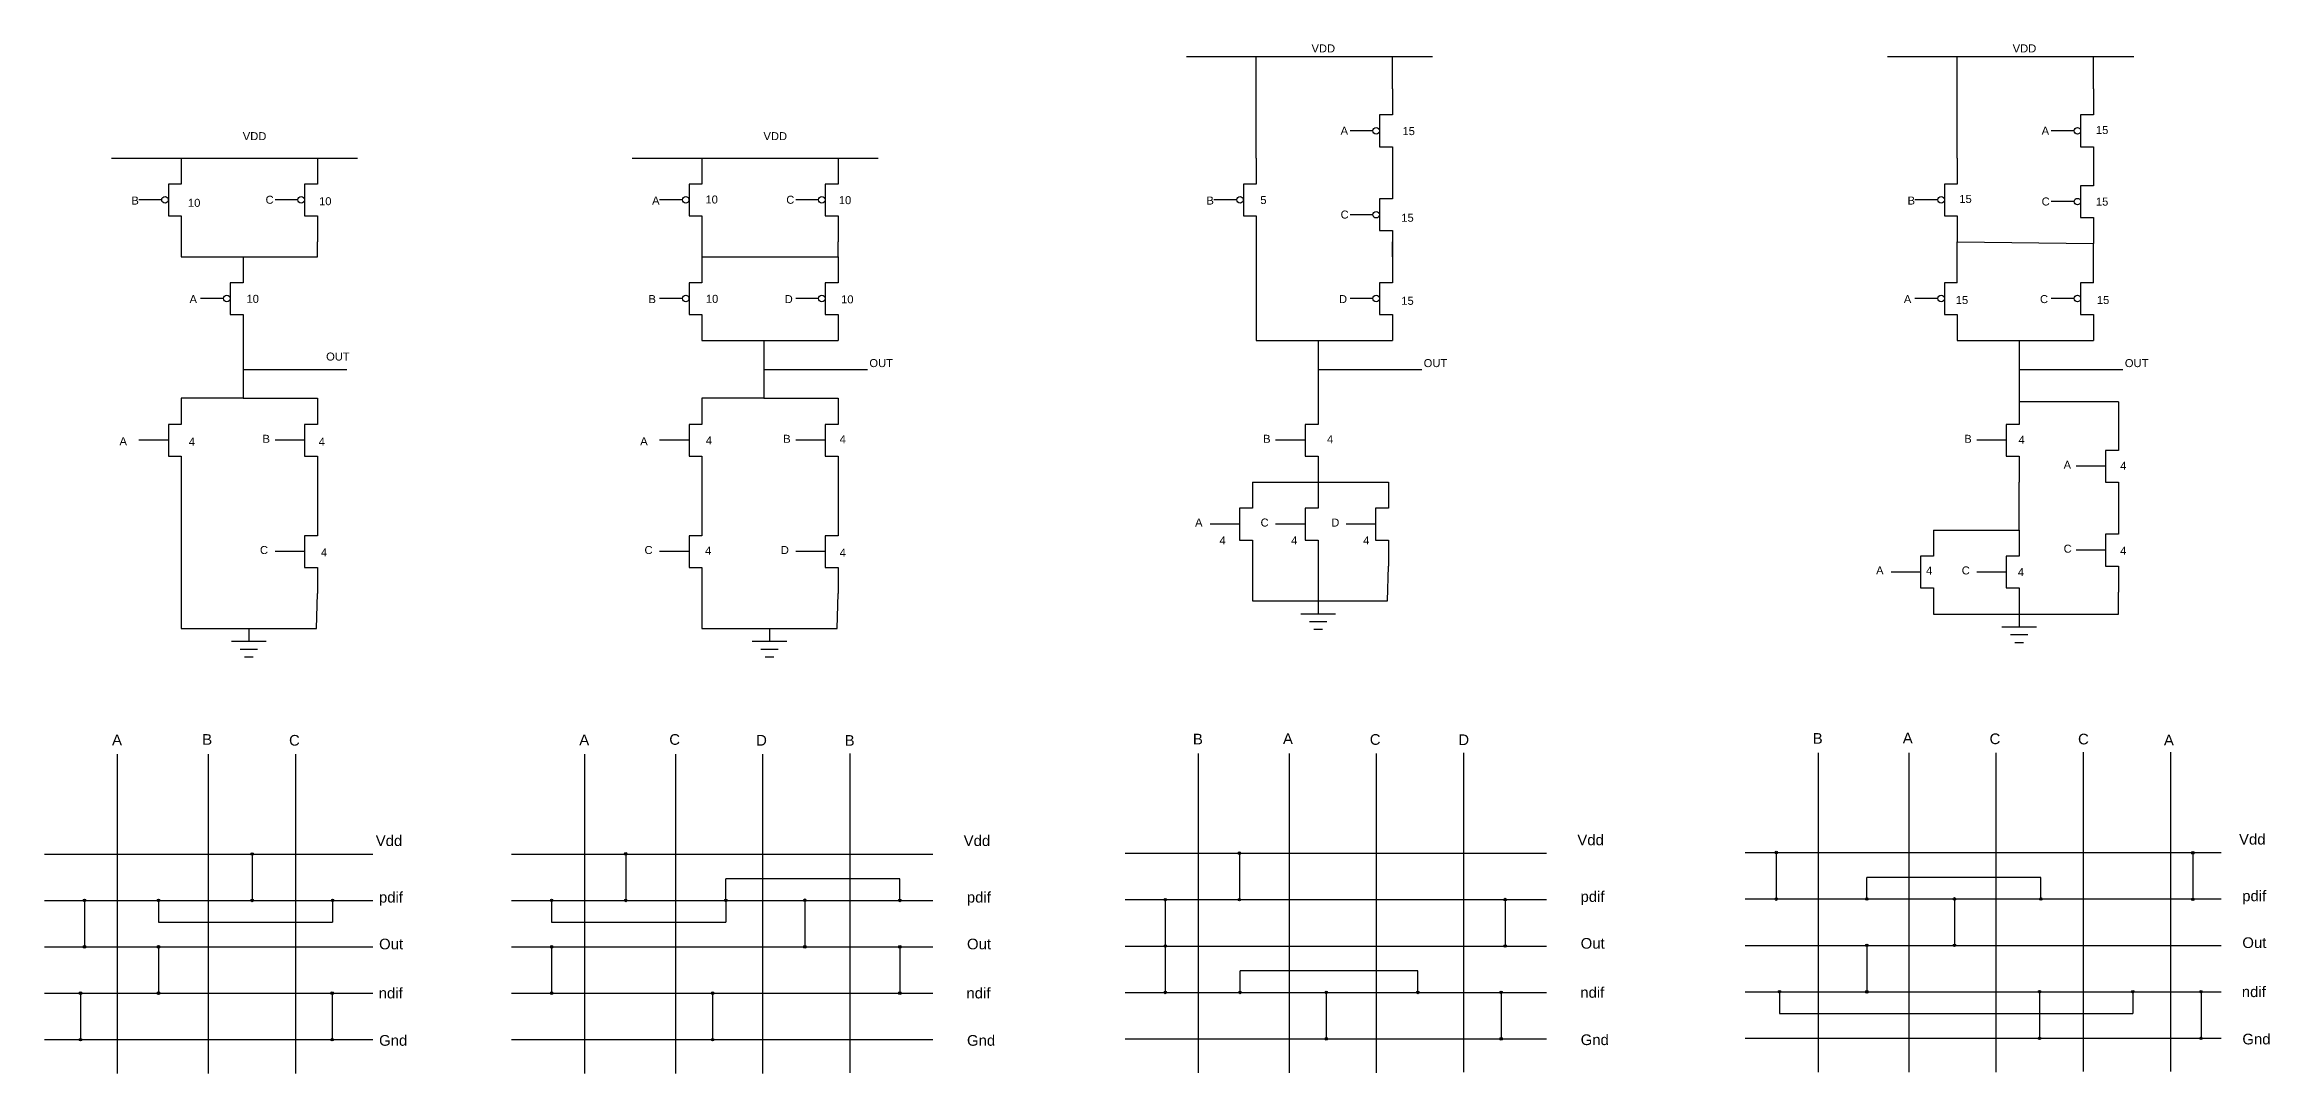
# Model space of a CAD drawing. Header units: inches. Extents: x 35 to 387, y 17 to 94.
# Drawn here: x 35.5 to 202.3, y 16.8 to 94 of the extents above; entities that cross this region are included whole.
import ezdxf

# ---------------------------------------------------------------- set-up
doc = ezdxf.new("R2010")
doc.units = ezdxf.units.IN
doc.header["$MEASUREMENT"] = 0
doc.styles.get("Standard").update_dxf_attribs({"font": 'arial.ttf'})

msp = doc.modelspace()

# ---------------------------------------------------------------- hatches: boundary and pattern name
h = msp.add_hatch(color=5)
h.dxf.hatch_style = 1
h.paths.add_polyline_path([(124.95, 33.3, 1), (125.14, 33.3, 1)])
h = msp.add_hatch(color=5)
h.dxf.hatch_style = 1
h.paths.add_polyline_path([(165.41, 33.35, 1), (165.21, 33.35, 1)])
h = msp.add_hatch(color=5)
h.dxf.hatch_style = 1
h.paths.add_polyline_path([(196.44, 33.33, 1), (196.64, 33.33, 1)])
at = {"true_color": 0x000000}
h = msp.add_hatch(color=18, dxfattribs=at)
h.dxf.hatch_style = 1
h.paths.add_polyline_path([(50.93, 33.24, 1), (51.13, 33.24, 1)])
h = msp.add_hatch(color=5)
h.dxf.hatch_style = 1
h.paths.add_polyline_path([(78.94, 33.25, 1), (79.13, 33.25, 1)])
h = msp.add_hatch(color=18, dxfattribs=at)
h.dxf.hatch_style = 1
h.paths.add_polyline_path([(38.36, 29.76), (38.56, 29.76, 1)])
h.paths.add_polyline_path([(38.56, 29.76), (38.46, 29.76), (38.46, 29.67, 0.414214)])
h.paths.add_polyline_path([(38.46, 29.76), (38.36, 29.76, 0.414214), (38.46, 29.67)])
h = msp.add_hatch(color=18, dxfattribs=at)
h.dxf.hatch_style = 1
h.paths.add_polyline_path([(43.91, 29.76, 1), (44.11, 29.76, 1)])
h = msp.add_hatch(color=18, dxfattribs=at)
h.dxf.hatch_style = 1
h.paths.add_polyline_path([(50.93, 29.76, 1), (51.13, 29.76, 1)])
h = msp.add_hatch(color=18, dxfattribs=at)
h.dxf.hatch_style = 1
h.paths.add_polyline_path([(56.97, 29.76, 1), (57.17, 29.76, 1)])
h = msp.add_hatch(color=5)
h.dxf.hatch_style = 1
h.paths.add_polyline_path([(73.39, 29.76, 1), (73.58, 29.76, 1)])
h = msp.add_hatch(color=5)
h.dxf.hatch_style = 1
h.paths.add_polyline_path([(78.94, 29.76, 1), (79.13, 29.76, 1)])
h = msp.add_hatch(color=5)
h.dxf.hatch_style = 1
h.paths.add_polyline_path([(86.45, 29.76, 1), (86.64, 29.76, 1)])
h = msp.add_hatch(color=5)
h.dxf.hatch_style = 1
h.paths.add_polyline_path([(86.64, 29.76, 1), (86.45, 29.76, 1)])
h = msp.add_hatch(color=5)
h.dxf.hatch_style = 1
h.paths.add_polyline_path([(92.38, 29.77, 1), (92.57, 29.77, 1)])
h = msp.add_hatch(color=5)
h.dxf.hatch_style = 1
h.paths.add_polyline_path([(99.7, 29.76, 1), (99.51, 29.76, 1)])
h = msp.add_hatch(color=5)
h.dxf.hatch_style = 1
h.paths.add_polyline_path([(119.4, 29.81, 1), (119.6, 29.81, 1)])
h = msp.add_hatch(color=5)
h.dxf.hatch_style = 1
h.paths.add_polyline_path([(124.95, 29.82, 1), (125.14, 29.82, 1)])
h = msp.add_hatch(color=5)
h.dxf.hatch_style = 1
h.paths.add_polyline_path([(144.89, 29.82, 1), (145.08, 29.82, 1)])
h = msp.add_hatch(color=5)
h.dxf.hatch_style = 1
h.paths.add_polyline_path([(165.41, 29.86, 1), (165.21, 29.86, 1)])
h = msp.add_hatch(color=5)
h.dxf.hatch_style = 1
h.paths.add_polyline_path([(172.19, 29.87, 1), (171.99, 29.87, 1)])
h = msp.add_hatch(color=5)
h.dxf.hatch_style = 1
h.paths.add_polyline_path([(178.57, 29.87, 1), (178.76, 29.87, 1)])
h = msp.add_hatch(color=5)
h.dxf.hatch_style = 1
h.paths.add_polyline_path([(185.24, 29.87, 1), (185.05, 29.87, 1)])
h = msp.add_hatch(color=5)
h.dxf.hatch_style = 1
h.paths.add_polyline_path([(196.44, 29.84, 1), (196.64, 29.84, 1)])
h = msp.add_hatch(color=18, dxfattribs=at)
h.dxf.hatch_style = 1
h.paths.add_polyline_path([(38.36, 26.28, 1), (38.56, 26.28, 1)])
h = msp.add_hatch(color=18, dxfattribs=at)
h.dxf.hatch_style = 1
h.paths.add_polyline_path([(43.91, 26.28), (44.11, 26.28, 1)])
h.paths.add_polyline_path([(44.11, 26.28), (44.01, 26.28), (44.01, 26.19, 0.414214)])
h.paths.add_polyline_path([(44.01, 26.28), (43.91, 26.28, 0.414214), (44.01, 26.19)])
h = msp.add_hatch(color=5)
h.dxf.hatch_style = 1
h.paths.add_polyline_path([(73.39, 26.28), (73.58, 26.28, 1)])
h.paths.add_polyline_path([(73.58, 26.28), (73.49, 26.28), (73.49, 26.19, 0.414214)])
h.paths.add_polyline_path([(73.49, 26.28), (73.39, 26.28, 0.414214), (73.49, 26.19)])
h = msp.add_hatch(color=5)
h.dxf.hatch_style = 1
h.paths.add_polyline_path([(92.38, 26.28, 1), (92.57, 26.28, 1)])
h = msp.add_hatch(color=5)
h.dxf.hatch_style = 1
h.paths.add_polyline_path([(99.51, 26.28), (99.7, 26.28, 1)])
h.paths.add_polyline_path([(99.7, 26.28), (99.6, 26.28), (99.6, 26.19, 0.414214)])
h.paths.add_polyline_path([(99.6, 26.28), (99.51, 26.28, 0.414214), (99.6, 26.19)])
h = msp.add_hatch(color=5)
h.dxf.hatch_style = 1
h.paths.add_polyline_path([(119.4, 26.34), (119.6, 26.34, 1)])
h.paths.add_polyline_path([(119.6, 26.34), (119.5, 26.34), (119.5, 26.24, 0.414214)])
h.paths.add_polyline_path([(119.5, 26.34), (119.4, 26.34, 0.414214), (119.5, 26.24)])
h = msp.add_hatch(color=5)
h.dxf.hatch_style = 1
h.paths.add_polyline_path([(144.89, 26.34, 1), (145.08, 26.34, 1)])
h = msp.add_hatch(color=5)
h.dxf.hatch_style = 1
h.paths.add_polyline_path([(171.99, 26.39, 1), (172.19, 26.39, 1)])
h = msp.add_hatch(color=5)
h.dxf.hatch_style = 1
h.paths.add_polyline_path([(178.57, 26.39, 1), (178.76, 26.39, 1)])
h = msp.add_hatch(color=18, dxfattribs=at)
h.dxf.hatch_style = 1
h.paths.add_polyline_path([(38.07, 22.8), (38.27, 22.8, 1)])
h.paths.add_polyline_path([(38.27, 22.8), (38.17, 22.8), (38.17, 22.71, 0.414214)])
h.paths.add_polyline_path([(38.17, 22.8), (38.07, 22.8, 0.414214), (38.17, 22.71)])
h = msp.add_hatch(color=18, dxfattribs=at)
h.dxf.hatch_style = 1
h.paths.add_polyline_path([(43.91, 22.8, 1), (44.11, 22.8, 1)])
h = msp.add_hatch(color=18, dxfattribs=at)
h.dxf.hatch_style = 1
h.paths.add_polyline_path([(56.94, 22.8), (57.14, 22.8, 1)])
h.paths.add_polyline_path([(57.14, 22.8), (57.04, 22.8), (57.04, 22.71, 0.414214)])
h.paths.add_polyline_path([(57.04, 22.8), (56.94, 22.8, 0.414214), (57.04, 22.71)])
h = msp.add_hatch(color=5)
h.dxf.hatch_style = 1
h.paths.add_polyline_path([(73.39, 22.8, 1), (73.58, 22.8, 1)])
h = msp.add_hatch(color=5)
h.dxf.hatch_style = 1
h.paths.add_polyline_path([(85.46, 22.8), (85.65, 22.8, 1)])
h.paths.add_polyline_path([(85.65, 22.8), (85.56, 22.8), (85.56, 22.71, 0.414214)])
h.paths.add_polyline_path([(85.56, 22.8), (85.46, 22.8, 0.414214), (85.56, 22.71)])
h = msp.add_hatch(color=5)
h.dxf.hatch_style = 1
h.paths.add_polyline_path([(99.51, 22.8, 1), (99.7, 22.8, 1)])
h = msp.add_hatch(color=5)
h.dxf.hatch_style = 1
h.paths.add_polyline_path([(119.4, 22.86, 1), (119.6, 22.86, 1)])
h = msp.add_hatch(color=5)
h.dxf.hatch_style = 1
h.paths.add_polyline_path([(125, 22.86), (125.19, 22.86, 1)])
h.paths.add_polyline_path([(125.19, 22.86), (125.1, 22.86), (125.1, 22.76, 0.414214)])
h.paths.add_polyline_path([(125.1, 22.86), (125, 22.86, 0.414214), (125.1, 22.76)])
h = msp.add_hatch(color=5)
h.dxf.hatch_style = 1
h.paths.add_polyline_path([(131.47, 22.86), (131.67, 22.86, 1)])
h.paths.add_polyline_path([(131.67, 22.86), (131.57, 22.86), (131.57, 22.76, 0.414214)])
h.paths.add_polyline_path([(131.57, 22.86), (131.47, 22.86, 0.414214), (131.57, 22.76)])
h = msp.add_hatch(color=5)
h.dxf.hatch_style = 1
h.paths.add_polyline_path([(138.33, 22.86), (138.53, 22.86, 1)])
h.paths.add_polyline_path([(138.53, 22.86), (138.43, 22.86), (138.43, 22.76, 0.414214)])
h.paths.add_polyline_path([(138.43, 22.86), (138.33, 22.86, 0.414214), (138.43, 22.76)])
h = msp.add_hatch(color=5)
h.dxf.hatch_style = 1
h.paths.add_polyline_path([(144.57, 22.86), (144.77, 22.86, 1)])
h.paths.add_polyline_path([(144.77, 22.86), (144.67, 22.86), (144.67, 22.76, 0.414214)])
h.paths.add_polyline_path([(144.67, 22.86), (144.57, 22.86, 0.414214), (144.67, 22.76)])
h = msp.add_hatch(color=6)
h.dxf.hatch_style = 1
h.paths.add_polyline_path([(165.44, 22.91, 1), (165.63, 22.91, 1)])
h = msp.add_hatch(color=5)
h.dxf.hatch_style = 1
h.paths.add_polyline_path([(171.99, 22.9, 1), (172.19, 22.9, 1)])
h = msp.add_hatch(color=5)
h.dxf.hatch_style = 1
h.paths.add_polyline_path([(184.95, 22.91, 1), (185.15, 22.91, 1)])
h = msp.add_hatch(color=6)
h.dxf.hatch_style = 1
h.paths.add_polyline_path([(192.12, 22.91, 1), (191.93, 22.91, 1)])
h = msp.add_hatch(color=5)
h.dxf.hatch_style = 1
h.paths.add_polyline_path([(197.06, 22.91, 1), (197.25, 22.91, 1)])
h = msp.add_hatch(color=18, dxfattribs=at)
h.dxf.hatch_style = 1
h.paths.add_polyline_path([(38.07, 19.32, 1), (38.27, 19.32, 1)])
h = msp.add_hatch(color=18, dxfattribs=at)
h.dxf.hatch_style = 1
h.paths.add_polyline_path([(56.94, 19.32, 1), (57.14, 19.32, 1)])
h = msp.add_hatch(color=18, dxfattribs=at)
h.dxf.hatch_style = 1
h.paths.add_polyline_path([(85.46, 19.32, 1), (85.65, 19.32, 1)])
h = msp.add_hatch(color=18, dxfattribs=at)
h.dxf.hatch_style = 1
h.paths.add_polyline_path([(131.47, 19.38, 1), (131.67, 19.38, 1)])
h = msp.add_hatch(color=18, dxfattribs=at)
h.dxf.hatch_style = 1
h.paths.add_polyline_path([(144.57, 19.38, 1), (144.77, 19.38, 1)])
h = msp.add_hatch(color=18, dxfattribs=at)
h.dxf.hatch_style = 1
h.paths.add_polyline_path([(184.95, 19.42, 1), (185.15, 19.42, 1)])
h = msp.add_hatch(color=18, dxfattribs=at)
h.dxf.hatch_style = 1
h.paths.add_polyline_path([(197.06, 19.42, 1), (197.25, 19.42, 1)])

# ---------------------------------------------------------------- linework, layer by layer
for p, q in [((121.09, 93.06), (139.54, 93.06)), ((126.32, 85.44), (126.32, 93.06)), ((136.53, 90.63), (136.53, 93.06)), ((173.65, 93.06), (192.11, 93.06)), ((178.88, 85.44), (178.88, 93.06)), ((189.09, 90.63), (189.09, 93.06)), ((136.53, 90.63), (136.53, 88.67)), ((189.09, 90.63), (189.09, 88.67)), ((136.53, 88.67), (135.56, 88.67)), ((135.56, 88.67), (135.56, 86.29)), ((189.09, 88.67), (188.12, 88.67)), ((188.12, 88.67), (188.12, 86.29)), ((135.07, 87.48), (133.35, 87.48)), ((187.63, 87.48), (185.91, 87.48)), ((40.49, 85.44), (58.94, 85.44)), ((45.72, 85.44), (45.72, 83.49)), ((55.93, 85.44), (55.93, 83.49)), ((79.53, 85.44), (97.98, 85.44)), ((84.76, 85.44), (84.76, 83.49)), ((94.97, 85.44), (94.97, 83.49)), ((126.32, 85.44), (126.32, 83.49)), ((135.56, 86.29), (136.53, 86.29)), ((136.53, 86.29), (136.53, 84.33)), ((178.88, 85.44), (178.88, 83.49)), ((188.12, 86.29), (189.09, 86.29)), ((189.09, 86.29), (189.09, 84.33)), ((189.09, 85.31), (189.09, 83.36)), ((45.72, 83.49), (44.75, 83.49)), ((44.75, 83.49), (44.75, 81.11)), ((55.93, 83.49), (54.96, 83.49)), ((54.96, 83.49), (54.96, 81.11)), ((84.76, 83.49), (83.79, 83.49)), ((83.79, 83.49), (83.79, 81.11)), ((94.97, 83.49), (94, 83.49)), ((94, 83.49), (94, 81.11)), ((126.32, 83.49), (125.35, 83.49)), ((125.35, 83.49), (125.35, 81.11)), ((136.53, 84.33), (136.53, 82.38)), ((178.88, 83.49), (177.91, 83.49)), ((177.91, 83.49), (177.91, 81.11)), ((44.26, 82.3), (42.54, 82.3)), ((54.47, 82.3), (52.75, 82.3)), ((83.3, 82.3), (81.58, 82.3)), ((93.51, 82.3), (91.79, 82.3)), ((124.86, 82.3), (123.14, 82.3)), ((136.53, 82.38), (135.56, 82.38)), ((135.56, 82.38), (135.56, 80)), ((177.42, 82.3), (175.7, 82.3)), ((187.63, 82.17), (185.91, 82.17)), ((189.09, 83.36), (188.12, 83.36)), ((188.12, 83.36), (188.12, 80.97)), ((44.75, 81.11), (45.72, 81.11)), ((45.72, 81.11), (45.72, 79.15)), ((54.96, 81.11), (55.93, 81.11)), ((55.93, 81.11), (55.93, 79.15)), ((83.79, 81.11), (84.76, 81.11)), ((84.76, 81.11), (84.76, 79.15)), ((94, 81.11), (94.97, 81.11)), ((94.97, 81.11), (94.97, 79.15)), ((125.35, 81.11), (126.32, 81.11)), ((126.32, 81.11), (126.32, 79.15)), ((135.07, 81.19), (133.35, 81.19)), ((177.91, 81.11), (178.88, 81.11)), ((178.88, 81.11), (178.88, 79.15)), ((188.12, 80.97), (189.09, 80.97)), ((189.09, 80.97), (189.09, 79.02)), ((45.72, 79.15), (45.72, 78.04)), ((55.93, 78.04), (55.93, 79.15)), ((84.76, 79.15), (84.76, 78.04)), ((94.97, 78.04), (94.97, 79.15)), ((126.32, 79.15), (126.32, 78.04)), ((135.56, 80), (136.53, 80)), ((136.53, 80), (136.53, 78.04)), ((136.53, 78.04), (136.53, 79.15)), ((178.88, 79.15), (189.09, 79.02)), ((178.88, 76.09), (178.88, 79.15)), ((189.09, 76.09), (189.09, 79.02)), ((45.72, 78.04), (50.35, 78.04)), ((50.35, 78.04), (50.35, 76.09)), ((50.35, 78.04), (55.93, 78.04)), ((84.76, 78.04), (84.76, 76.09)), ((84.76, 78.04), (89.39, 78.04)), ((89.39, 78.04), (94.97, 78.04)), ((94.97, 78.04), (94.97, 76.09)), ((126.32, 78.04), (126.32, 71.75)), ((136.53, 78.04), (136.53, 76.09)), ((50.35, 76.09), (49.38, 76.09)), ((49.38, 76.09), (49.38, 73.7)), ((84.76, 76.09), (83.79, 76.09)), ((83.79, 76.09), (83.79, 73.7)), ((94.97, 76.09), (94, 76.09)), ((94, 76.09), (94, 73.7)), ((136.53, 76.09), (135.56, 76.09)), ((135.56, 76.09), (135.56, 73.7)), ((178.88, 76.09), (177.91, 76.09)), ((177.91, 76.09), (177.91, 73.7)), ((189.09, 76.09), (188.12, 76.09)), ((188.12, 76.09), (188.12, 73.7)), ((48.89, 74.9), (47.17, 74.9)), ((49.38, 73.7), (50.35, 73.7)), ((50.35, 73.7), (50.35, 71.75)), ((83.3, 74.9), (81.58, 74.9)), ((83.79, 73.7), (84.76, 73.7)), ((84.76, 73.7), (84.76, 71.75)), ((93.51, 74.9), (91.79, 74.9)), ((94, 73.7), (94.97, 73.7)), ((94.97, 73.7), (94.97, 71.75)), ((135.07, 74.9), (133.35, 74.9)), ((135.56, 73.7), (136.53, 73.7)), ((136.53, 73.7), (136.53, 71.75)), ((177.42, 74.9), (175.7, 74.9)), ((177.91, 73.7), (178.88, 73.7)), ((178.88, 73.7), (178.88, 71.75)), ((187.63, 74.9), (185.91, 74.9)), ((188.12, 73.7), (189.09, 73.7)), ((189.09, 73.7), (189.09, 71.75)), ((50.35, 71.75), (50.35, 67.42)), ((84.76, 71.75), (94.97, 71.75)), ((89.39, 71.75), (89.39, 67.42)), ((126.32, 71.75), (136.53, 71.75)), ((130.95, 71.75), (130.95, 67.42)), ((178.88, 71.75), (189.09, 71.75)), ((183.52, 71.75), (183.52, 67.42)), ((50.35, 69.58), (58.13, 69.58)), ((89.39, 69.58), (97.17, 69.58)), ((130.95, 69.58), (138.73, 69.58)), ((183.52, 69.58), (191.29, 69.58)), ((45.72, 67.42), (45.72, 65.46)), ((50.35, 67.42), (45.72, 67.42)), ((50.35, 67.42), (55.93, 67.42)), ((55.93, 67.42), (55.93, 65.46)), ((84.76, 67.42), (84.76, 65.46)), ((89.39, 67.42), (84.76, 67.42)), ((89.39, 67.42), (94.97, 67.42)), ((94.97, 67.42), (94.97, 65.46)), ((130.95, 67.42), (130.95, 65.46)), ((183.52, 67.42), (183.52, 65.46)), ((190.97, 67.16), (183.52, 67.16)), ((190.97, 67.16), (190.97, 65.46)), ((45.72, 65.46), (44.75, 65.46)), ((44.75, 65.46), (44.75, 63.08)), ((55.93, 65.46), (54.96, 65.46)), ((54.96, 65.46), (54.96, 63.08)), ((84.76, 65.46), (83.79, 65.46)), ((83.79, 65.46), (83.79, 63.08)), ((94.97, 65.46), (94, 65.46)), ((94, 65.46), (94, 63.08)), ((130.95, 65.46), (129.98, 65.46)), ((129.98, 65.46), (129.98, 63.08)), ((183.52, 65.46), (182.54, 65.46)), ((182.54, 65.46), (182.54, 63.08)), ((190.97, 65.46), (190.97, 63.51)), ((44.75, 64.27), (42.54, 64.27)), ((54.96, 64.27), (52.75, 64.27)), ((83.79, 64.27), (81.58, 64.27)), ((94, 64.27), (91.79, 64.27)), ((129.98, 64.27), (127.77, 64.27)), ((182.54, 64.27), (180.34, 64.27)), ((190.97, 63.51), (190, 63.51)), ((190, 63.51), (190, 61.13)), ((44.75, 63.08), (45.72, 63.08)), ((45.72, 63.08), (45.72, 61.13)), ((54.96, 63.08), (55.93, 63.08)), ((55.93, 63.08), (55.93, 61.13)), ((83.79, 63.08), (84.76, 63.08)), ((84.76, 63.08), (84.76, 59.07)), ((94, 63.08), (94.97, 63.08)), ((94.97, 63.08), (94.97, 61.13)), ((129.98, 63.08), (130.95, 63.08)), ((130.95, 63.08), (130.95, 61.13)), ((182.54, 63.08), (183.52, 63.08)), ((183.52, 63.08), (183.52, 61.13)), ((190, 62.32), (187.79, 62.32)), ((45.72, 61.13), (45.72, 52.78)), ((55.93, 61.13), (55.93, 59.07)), ((94.97, 61.13), (94.97, 59.07)), ((126.03, 61.13), (126.03, 59.17)), ((126.03, 61.13), (136.24, 61.13)), ((130.95, 61.13), (130.95, 59.17)), ((136.24, 61.13), (136.24, 59.17)), ((183.52, 57.53), (183.52, 61.13)), ((190, 61.13), (190.97, 61.13)), ((190.97, 61.13), (190.97, 59.17)), ((55.93, 59.07), (55.93, 57.11)), ((84.76, 59.07), (84.76, 57.11)), ((94.97, 59.07), (94.97, 57.11)), ((126.03, 59.17), (125.06, 59.17)), ((125.06, 59.17), (125.06, 56.79)), ((130.95, 59.17), (129.98, 59.17)), ((129.98, 59.17), (129.98, 56.79)), ((136.24, 59.17), (135.27, 59.17)), ((135.27, 59.17), (135.27, 56.79)), ((190.97, 59.17), (190.97, 57.22)), ((55.93, 57.11), (54.96, 57.11)), ((54.96, 57.11), (54.96, 54.73)), ((84.76, 57.11), (83.79, 57.11)), ((83.79, 57.11), (83.79, 54.73)), ((94.97, 57.11), (94, 57.11)), ((94, 57.11), (94, 54.73)), ((125.06, 57.98), (122.85, 57.98)), ((125.06, 56.79), (126.03, 56.79)), ((126.03, 56.79), (126.03, 54.83)), ((129.98, 57.98), (127.77, 57.98)), ((129.98, 56.79), (130.95, 56.79)), ((130.95, 56.79), (130.95, 54.83)), ((135.27, 57.98), (133.06, 57.98)), ((135.27, 56.79), (136.24, 56.79)), ((136.24, 56.79), (136.24, 54.83)), ((177.1, 57.53), (177.1, 55.58)), ((177.1, 57.53), (183.52, 57.53)), ((183.52, 57.53), (183.52, 55.58)), ((190.97, 57.22), (190, 57.22)), ((190, 57.22), (190, 54.83)), ((54.96, 55.92), (52.75, 55.92)), ((83.79, 55.92), (81.58, 55.92)), ((94, 55.92), (91.79, 55.92)), ((177.1, 55.58), (176.13, 55.58)), ((176.13, 55.58), (176.13, 53.2)), ((183.52, 55.58), (182.55, 55.58)), ((182.55, 55.58), (182.55, 53.2)), ((190, 56.03), (187.79, 56.03)), ((54.96, 54.73), (55.93, 54.73)), ((55.93, 54.73), (55.93, 52.78)), ((83.79, 54.73), (84.76, 54.73)), ((84.76, 54.73), (84.76, 52.78)), ((94, 54.73), (94.97, 54.73)), ((94.97, 54.73), (94.97, 52.78)), ((126.03, 54.83), (126.03, 52.22)), ((130.95, 54.83), (130.95, 52.22)), ((136.16, 52.22), (136.24, 54.83)), ((176.13, 54.39), (173.92, 54.39)), ((182.55, 54.39), (180.34, 54.39)), ((190, 54.83), (190.97, 54.83)), ((190.97, 54.83), (190.97, 52.88)), ((45.72, 52.78), (45.72, 50.16)), ((55.85, 50.16), (55.93, 52.78)), ((84.76, 52.78), (84.76, 50.16)), ((94.89, 50.16), (94.97, 52.78)), ((126.03, 52.22), (136.16, 52.22)), ((130.95, 52.22), (130.95, 51.24)), ((176.13, 53.2), (177.1, 53.2)), ((177.1, 53.2), (177.1, 51.24)), ((182.55, 53.2), (183.52, 53.2)), ((183.52, 53.2), (183.52, 51.24)), ((190.97, 51.24), (190.97, 52.88)), ((45.72, 50.16), (55.85, 50.16)), ((50.78, 50.16), (50.78, 49.18)), ((84.76, 50.16), (94.89, 50.16)), ((89.82, 50.16), (89.82, 49.18)), ((130.95, 51.24), (129.65, 51.24)), ((130.95, 50.65), (130.3, 50.65)), ((130.95, 50.07), (130.63, 50.07)), ((132.25, 51.24), (130.95, 51.24)), ((131.6, 50.65), (130.95, 50.65)), ((131.28, 50.07), (130.95, 50.07)), ((177.1, 51.24), (183.52, 51.24)), ((183.52, 50.26), (182.22, 50.26)), ((183.52, 51.24), (183.52, 50.26)), ((183.52, 51.24), (190.97, 51.24)), ((184.82, 50.26), (183.52, 50.26)), ((50.78, 49.18), (49.48, 49.18)), ((50.78, 48.59), (50.13, 48.59)), ((52.09, 49.18), (50.78, 49.18)), ((51.44, 48.59), (50.78, 48.59)), ((89.82, 49.18), (88.52, 49.18)), ((89.82, 48.59), (89.17, 48.59)), ((91.13, 49.18), (89.82, 49.18)), ((90.48, 48.59), (89.82, 48.59)), ((183.52, 49.67), (182.87, 49.67)), ((183.52, 49.09), (183.19, 49.09)), ((184.17, 49.67), (183.52, 49.67)), ((183.85, 49.09), (183.52, 49.09)), ((50.78, 48.01), (50.46, 48.01)), ((51.11, 48.01), (50.78, 48.01)), ((89.82, 48.01), (89.5, 48.01)), ((90.15, 48.01), (89.82, 48.01))]:
    msp.add_line(p, q)
at = {"color": 1}
for p, q in [((40.95, 16.78), (40.95, 40.73)), ((47.77, 16.78), (47.77, 40.73)), ((54.3, 16.78), (54.3, 40.73)), ((75.98, 16.78), (75.98, 40.73)), ((82.79, 16.78), (82.79, 40.73)), ((89.33, 16.78), (89.33, 40.73)), ((95.86, 16.83), (95.86, 40.79)), ((121.99, 16.83), (121.99, 40.79)), ((128.8, 16.83), (128.8, 40.79)), ((135.34, 16.83), (135.34, 40.79)), ((141.87, 16.88), (141.87, 40.84)), ((168.46, 16.88), (168.46, 40.84)), ((175.27, 16.88), (175.27, 40.84)), ((181.8, 16.88), (181.8, 40.84)), ((188.34, 16.93), (188.34, 40.89)), ((194.88, 16.93), (194.88, 40.89))]:
    msp.add_line(p, q, dxfattribs=at)
at = {"color": 5}
for p, q in [((35.47, 33.24), (60.07, 33.24)), ((51.03, 33.24), (51.03, 29.76)), ((70.49, 33.24), (102.07, 33.24)), ((79.04, 33.25), (79.04, 29.77)), ((116.5, 33.3), (148.08, 33.3)), ((125.05, 33.3), (125.05, 29.82)), ((162.97, 33.35), (198.67, 33.35)), ((165.31, 33.35), (165.31, 29.87)), ((196.54, 33.33), (196.54, 29.85)), ((99.6, 31.38), (86.55, 31.38)), ((86.55, 29.76), (86.55, 31.38)), ((99.6, 29.76), (99.6, 31.38)), ((185.15, 31.49), (172.09, 31.49)), ((172.09, 29.87), (172.09, 31.49)), ((185.15, 29.87), (185.15, 31.49)), ((38.46, 29.76), (38.46, 26.28)), ((44.01, 29.76), (44.01, 28.14)), ((57.07, 29.76), (57.07, 28.14)), ((73.49, 29.76), (73.49, 28.14)), ((86.55, 29.76), (86.55, 28.14)), ((92.47, 29.77), (92.47, 26.29)), ((119.5, 29.81), (119.5, 26.43)), ((144.98, 29.82), (144.98, 26.34)), ((178.66, 29.87), (178.66, 26.39)), ((44.01, 28.14), (57.07, 28.14)), ((73.49, 28.14), (86.55, 28.14)), ((35.47, 26.28), (60.07, 26.28)), ((44.01, 26.28), (44.01, 22.8)), ((70.49, 26.28), (102.07, 26.28)), ((73.49, 26.28), (73.49, 22.8)), ((99.6, 26.28), (99.6, 22.8)), ((116.5, 26.34), (148.08, 26.34)), ((119.5, 26.34), (119.5, 22.86)), ((162.97, 26.39), (198.67, 26.39)), ((172.09, 26.39), (172.09, 22.91)), ((138.43, 24.48), (125.1, 24.48)), ((125.1, 22.86), (125.1, 24.48)), ((138.43, 22.86), (138.43, 24.48)), ((38.17, 22.8), (38.17, 19.32)), ((57.04, 22.8), (57.04, 19.32)), ((85.56, 22.8), (85.56, 19.32)), ((131.57, 22.86), (131.57, 19.38)), ((144.67, 22.86), (144.67, 19.38)), ((185.05, 22.91), (185.05, 19.43)), ((197.15, 22.91), (197.15, 19.43)), ((35.47, 19.32), (60.07, 19.32)), ((70.49, 19.32), (102.07, 19.32)), ((116.5, 19.38), (148.08, 19.38)), ((162.97, 19.43), (198.67, 19.43))]:
    msp.add_line(p, q, dxfattribs=at)
at = {"color": 2}
for p, q in [((35.47, 29.76), (60.07, 29.76)), ((70.49, 29.76), (102.07, 29.76)), ((116.5, 29.82), (148.08, 29.82)), ((162.97, 29.87), (198.67, 29.87))]:
    msp.add_line(p, q, dxfattribs=at)
at = {"color": 3}
for p, q in [((35.47, 22.8), (60.07, 22.8)), ((70.49, 22.8), (102.07, 22.8)), ((116.5, 22.86), (148.08, 22.86)), ((162.97, 22.91), (198.67, 22.91))]:
    msp.add_line(p, q, dxfattribs=at)
at = {"color": 6}
for p, q in [((165.54, 22.91), (165.54, 21.29)), ((192.03, 22.91), (192.03, 21.29)), ((165.54, 21.29), (192.03, 21.29))]:
    msp.add_line(p, q, dxfattribs=at)
for centre in [(135.31, 87.48), (187.88, 87.48), (44.5, 82.3), (54.71, 82.3), (83.54, 82.3), (93.75, 82.3), (125.1, 82.3), (177.67, 82.3), (187.88, 82.17), (135.31, 81.19), (49.14, 74.9), (83.54, 74.9), (93.75, 74.9), (135.31, 74.9), (177.67, 74.9), (187.88, 74.9)]:
    msp.add_circle(centre, 0.245)
at = {"color": 5}
for centre in [(125.05, 33.3), (125.05, 33.3), (165.31, 33.35), (196.54, 33.33), (51.03, 33.24), (51.03, 33.24), (79.04, 33.25), (79.04, 33.25), (38.46, 29.76), (44.01, 29.76), (51.03, 29.76), (57.07, 29.76), (57.07, 29.76), (73.49, 29.76), (79.04, 29.76), (86.55, 29.76), (86.55, 29.76), (86.55, 29.76), (86.55, 29.76), (92.47, 29.77), (92.47, 29.77), (99.6, 29.76), (119.5, 29.81), (125.05, 29.82), (144.98, 29.82), (165.31, 29.86), (172.09, 29.87), (178.66, 29.87), (185.15, 29.87), (196.54, 29.84), (38.46, 26.28), (44.01, 26.28), (73.49, 26.28), (92.47, 26.28), (99.6, 26.28), (119.5, 26.34), (144.98, 26.34), (172.09, 26.39), (178.66, 26.39), (38.17, 22.8), (44.01, 22.8), (57.04, 22.8), (73.49, 22.8), (85.56, 22.8), (99.6, 22.8), (119.5, 22.86), (125.1, 22.86), (131.57, 22.86), (138.43, 22.86), (144.67, 22.86), (172.09, 22.9), (185.05, 22.91), (197.15, 22.91), (38.17, 19.32), (57.04, 19.32), (85.56, 19.32), (131.57, 19.38), (144.67, 19.38), (185.05, 19.42), (197.15, 19.42)]:
    msp.add_circle(centre, 0.0972, dxfattribs=at)
at = {"color": 6}
for centre in [(165.54, 22.91), (192.03, 22.91)]:
    msp.add_circle(centre, 0.0972, dxfattribs=at)

# ---------------------------------------------------------------- texts
at = {"attachment_point": 1}
for s, insert, char_height in [('VDD', (130.46, 93.96), 0.6), ('VDD', (183.03, 93.96), 0.6), ('VDD', (50.33, 87.38), 0.6), ('VDD', (89.37, 87.38), 0.6), ('A', (132.64, 87.79), 0.6), ('15', (137.28, 87.76), 0.6), ('A', (185.2, 87.79), 0.6), ('15', (189.27, 87.84), 0.6), ('B', (41.98, 82.55), 0.6), ('10', (46.22, 82.38), 0.6), ('C', (52.04, 82.61), 0.6), ('10', (56.05, 82.5), 0.6), ('A', (81.02, 82.55), 0.6), ('10', (85.02, 82.63), 0.6), ('C', (91.08, 82.61), 0.6), ('10', (95.02, 82.58), 0.6), ('B', (122.58, 82.55), 0.6), ('5', (126.62, 82.59), 0.6), ('B', (175.15, 82.55), 0.6), ('15', (179.03, 82.67), 0.6), ('C', (185.2, 82.48), 0.6), ('15', (189.27, 82.47), 0.6), ('C', (132.64, 81.5), 0.6), ('15', (137.19, 81.26), 0.6), ('A', (46.34, 75.16), 0.6), ('10', (50.61, 75.18), 0.6), ('B', (80.75, 75.16), 0.6), ('10', (85.05, 75.18), 0.6), ('D', (90.96, 75.16), 0.6), ('10', (95.19, 75.14), 0.6), ('D', (132.52, 75.16), 0.6), ('A', (174.87, 75.16), 0.6), ('15', (178.76, 75.09), 0.6), ('C', (185.08, 75.16), 0.6), ('15', (189.34, 75.09), 0.6), ('15', (137.19, 75.03), 0.6), ('OUT', (56.58, 70.85), 0.6), ('OUT', (97.31, 70.36), 0.6), ('OUT', (138.87, 70.36), 0.6), ('OUT', (191.44, 70.36), 0.6), ('A', (41.09, 64.5), 0.6), ('4', (46.28, 64.46), 0.6), ('B', (51.81, 64.68), 0.6), ('4', (56.02, 64.46), 0.6), ('A', (80.13, 64.5), 0.6), ('4', (85.05, 64.56), 0.6), ('B', (90.85, 64.68), 0.6), ('4', (95.08, 64.65), 0.6), ('B', (126.83, 64.68), 0.6), ('4', (131.62, 64.65), 0.6), ('B', (179.4, 64.68), 0.6), ('4', (183.47, 64.61), 0.6), ('A', (186.85, 62.73), 0.6), ('4', (191.09, 62.66), 0.6), ('A', (121.73, 58.4), 0.6), ('C', (126.64, 58.4), 0.6), ('D', (131.94, 58.4), 0.6), ('4', (123.56, 57.06), 0.6), ('4', (128.93, 57.06), 0.6), ('4', (134.33, 57.06), 0.6), ('C', (51.62, 56.34), 0.6), ('4', (56.19, 56.16), 0.6), ('C', (80.45, 56.34), 0.6), ('4', (84.99, 56.29), 0.6), ('D', (90.67, 56.34), 0.6), ('4', (95.08, 56.14), 0.6), ('C', (186.85, 56.44), 0.6), ('4', (191.09, 56.29), 0.6), ('A', (172.79, 54.81), 0.6), ('4', (176.54, 54.8), 0.6), ('C', (179.21, 54.81), 0.6), ('4', (183.42, 54.69), 0.6), ('A', (40.53, 42.2), 0.8), ('B', (47.29, 42.23), 0.8), ('C', (53.8, 42.17), 0.8), ('A', (75.56, 42.2), 0.8), ('C', (82.31, 42.23), 0.8), ('D', (88.82, 42.17), 0.8), ('B', (95.46, 42.16), 0.8), ('B', (121.57, 42.26), 0.8), ('A', (128.32, 42.29), 0.8), ('C', (134.83, 42.23), 0.8), ('D', (141.47, 42.21), 0.8), ('B', (168.04, 42.31), 0.8), ('A', (174.79, 42.34), 0.8), ('C', (181.3, 42.28), 0.8), ('C', (187.93, 42.26), 0.8), ('A', (194.37, 42.19), 0.8), ('Vdd', (60.3, 34.64), 0.8), ('Vdd', (104.38, 34.64), 0.8), ('Vdd', (150.39, 34.7), 0.8), ('Vdd', (200, 34.75), 0.8), ('pdif', (60.54, 30.4), 0.8), ('pdif', (104.62, 30.4), 0.8), ('pdif', (150.63, 30.45), 0.8), ('pdif', (200.24, 30.5), 0.8), ('Out', (60.55, 26.89), 0.8), ('Out', (104.63, 26.89), 0.8), ('Out', (150.64, 26.94), 0.8), ('Out', (200.25, 26.99), 0.8), ('ndif', (200.21, 23.31), 0.8), ('ndif', (60.52, 23.21), 0.8), ('ndif', (104.59, 23.21), 0.8), ('ndif', (150.61, 23.26), 0.8), ('Gnd', (60.55, 19.66), 0.8), ('Gnd', (104.63, 19.66), 0.8), ('Gnd', (150.64, 19.71), 0.8), ('Gnd', (200.25, 19.76), 0.8)]:
    msp.add_mtext_dynamic_manual_height_columns(s, width=1.0421, gutter_width=1, heights=[0], dxfattribs=dict(at, insert=insert, char_height=char_height))

doc.saveas('drawing.dxf')
